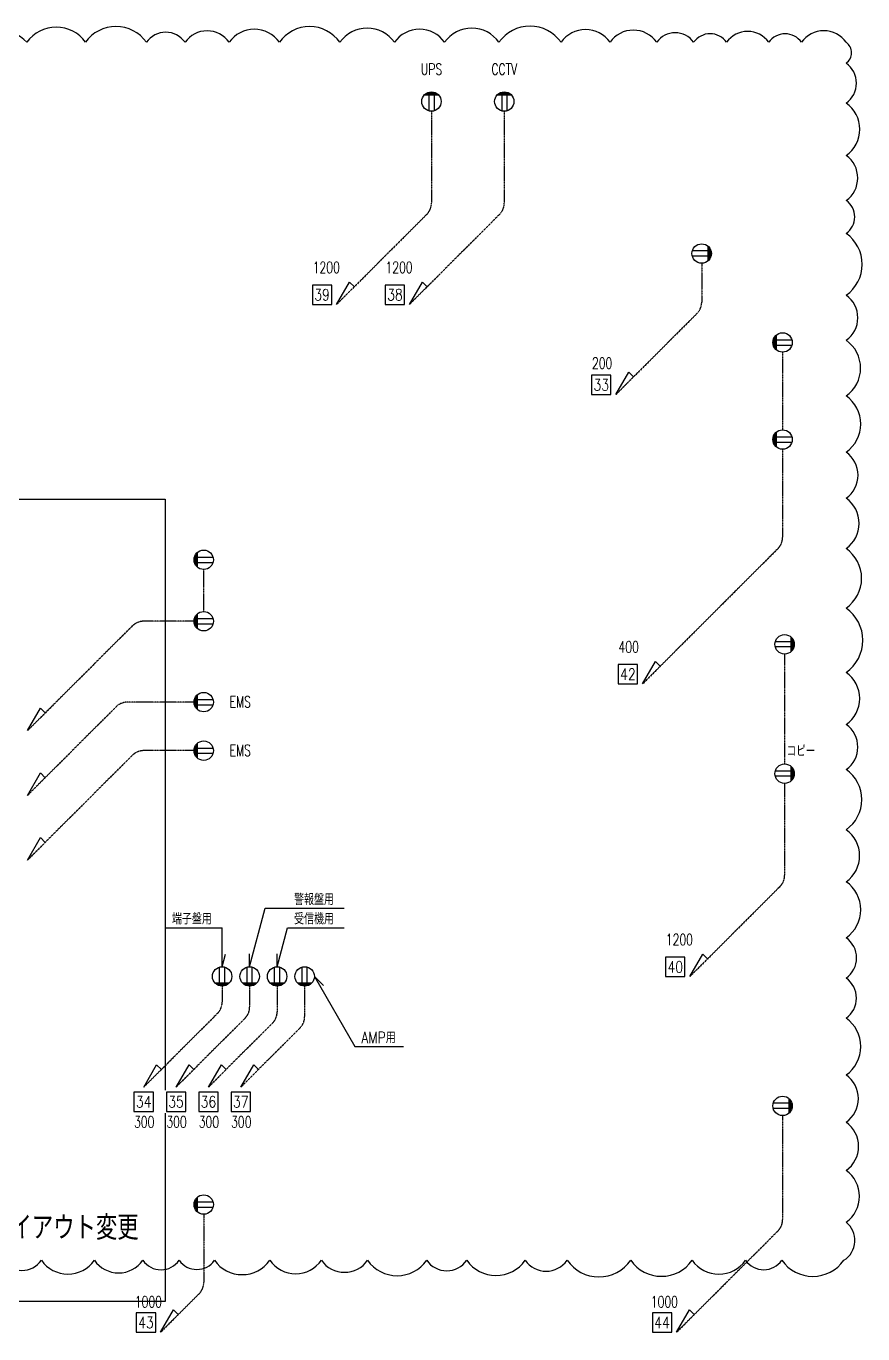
# Model space of a CAD drawing. Header units: millimetres. Extents: x -27087 to 36981, y 13799 to 34987.
# Drawn here: x 26930 to 32101, y 25595 to 33681 of the extents above; entities that cross this region are included whole.
import ezdxf
from ezdxf.enums import TextEntityAlignment as Align

# ---------------------------------------------------------------- set-up
doc = ezdxf.new("R2010")
doc.units = ezdxf.units.MM
doc.header["$LTSCALE"] = 0.2
doc.set_wipeout_variables(frame=1)
doc.linetypes.add('CENTER', pattern=[50.8, 31.75, -6.35, 6.35, -6.35])
doc.layers.get('Defpoints').update_dxf_attribs({"color": 5})
for name, color, linetype in [('1_シンボル', 2, 'Continuous'), ('1_回路番号', 4, 'Continuous'), ('1_文字', 3, 'Continuous'), ('1_配線_1', 1, 'Continuous'), ('1_配線_4', 1, 'CENTER')]:
    doc.layers.add(name, color=color, linetype=linetype)
doc.layers.add('1_容量', color=7, linetype='Continuous', plot=False)
doc.layers.add('1_追加変更', color=10, linetype='Continuous', plot=False)
doc.styles.get("Standard").update_dxf_attribs({"font": 'simplex.shx', "width": 0.8, "bigfont": 'extfont2.shx'})

# ---------------------------------------------------------------- blocks, each defined once
blk = doc.blocks.new('O-ｺﾝｾﾝﾄW')
at = {"linetype": 'ByBlock'}
blk.add_hatch(color=0, dxfattribs=at).paths.add_polyline_path([(112, 50), (-112, 50, 0.447214)])
at = {"color": 0, "linetype": 'ByBlock'}
for p, q in [((-40, 50), (-40, 295)), ((40, 50), (40, 295)), ((-112, 50), (112, 50))]:
    blk.add_line(p, q, dxfattribs=at)
blk.add_circle((0, 150), 150, dxfattribs=at)

msp = doc.modelspace()

# ---------------------------------------------------------------- linework, layer by layer
at = {"layer": '1_文字'}
for p, q in [((28311.1, 27865), (28407.9, 28226.5)), ((28407.9, 28226.5), (28895.8, 28226.5)), ((27791.1, 28106.5), (28141.1, 28106.5)), ((28141.1, 27865), (28141.1, 28106.5)), ((28481.1, 27865), (28545.8, 28106.5)), ((28545.8, 28106.5), (28895.8, 28106.5)), ((28141.1, 27865), (28161.8, 27942.3)), ((28311.1, 27865), (28311.1, 27945)), ((28481.1, 27865), (28481.1, 27945)), ((28711.1, 27805), (28961.1, 27372)), ((28711.1, 27805), (28767.6, 27748.4)), ((28961.1, 27372), (29261.1, 27372))]:
    msp.add_line(p, q, dxfattribs=at)
at = {"layer": '1_配線_1'}
for points in [[(28848.9, 31960.3), (28928.9, 32098.8), (28958.2, 32069.5)], [(29298.9, 31960.3), (29378.9, 32098.8), (29408.2, 32069.5)], [(30738.9, 29613.4), (30818.9, 29752), (30848.2, 29722.7)], [(26938.5, 29324.7), (27018.5, 29463.2), (27047.8, 29434)], [(26938.5, 28924.7), (27018.5, 29063.2), (27047.8, 29034)], [(26938.5, 28524.7), (27018.5, 28663.2), (27047.8, 28634)], [(31031.5, 27803.8), (31111.5, 27942.4), (31140.7, 27913.1)], [(28056.4, 27120.3), (28136.4, 27258.9), (28165.7, 27229.6)], [(28256.4, 27120.3), (28336.4, 27258.9), (28365.7, 27229.6)], [(27760.8, 25604.9), (27840.8, 25743.5), (27870.1, 25714.2)], [(30949.8, 25604.9), (31029.8, 25743.5), (31059.1, 25714.2)]]:
    msp.add_lwpolyline(points, dxfattribs=at)
at = {"layer": '1_配線_4'}
for p, q in [((29434.8, 33155), (29434.8, 32587.5)), ((29884.8, 33155), (29884.8, 32587.5)), ((29405.5, 32516.8), (28848.9, 31960.3)), ((29855.5, 32516.8), (29298.9, 31960.3)), ((31104.8, 32215), (31104.8, 31974.7)), ((31075.5, 31904), (30574, 31402.4)), ((31604.8, 31665), (31604.8, 31185)), ((31604.8, 31065), (31604.8, 30520.7)), ((31575.5, 30450), (30738.9, 29613.4)), ((28027.3, 30061.2), (28027.3, 30321.2)), ((27967.3, 30001.2), (27656.4, 30001.2)), ((27585.7, 29971.9), (26938.5, 29324.7)), ((31617.3, 29798.6), (31617.3, 29118.6)), ((27485.7, 29471.9), (26938.5, 28924.7)), ((27967.3, 29501.2), (27556.4, 29501.2)), ((27967.3, 29201.2), (27656.4, 29201.2)), ((27585.7, 29171.9), (26938.5, 28524.7)), ((31617.3, 28998.6), (31617.3, 28431.1)), ((31588, 28360.4), (31031.5, 27803.8)), ((28141.1, 27745), (28141.1, 27646.4)), ((28311.1, 27745), (28311.1, 27616.4)), ((28481.1, 27745), (28481.1, 27586.4)), ((28651.1, 27745), (28651.1, 27556.4)), ((28451.8, 27515.7), (28056.4, 27120.3)), ((28621.8, 27485.7), (28256.4, 27120.3)), ((31604.8, 26944.4), (31604.8, 26301.4)), ((28027.9, 26334.4), (28027.9, 25913.5)), ((31575.5, 26230.6), (30949.8, 25604.9)), ((27998.6, 25842.8), (27760.8, 25604.9))]:
    msp.add_line(p, q, dxfattribs=at)
for centre, start, end in [((29334.8, 32587.5), 315, 0), ((29784.8, 32587.5), 315, 0), ((31004.8, 31974.7), 315, 0), ((31504.8, 30520.7), 315, 0), ((27656.4, 29901.2), 90, 135), ((27556.4, 29401.2), 90, 135), ((27656.4, 29101.2), 90, 135), ((31517.3, 28431.1), 315, 0), ((28041.1, 27646.4), 315, 0), ((28211.1, 27616.4), 315, 0), ((28381.1, 27586.4), 315, 0), ((28551.1, 27556.4), 315, 0), ((31504.8, 26301.4), 315, 0), ((27927.9, 25913.5), 315, 0)]:
    msp.add_arc(centre, 100, start, end, dxfattribs=at)
at = {"layer": 'Defpoints'}
msp.add_lwpolyline([(20239.5, 30755.5), (27789.8, 30755.5), (27789.8, 25795), (20239.5, 25795)], close=True, dxfattribs=at)

# ---------------------------------------------------------------- block references
at = {"layer": '1_シンボル', "linetype": 'Continuous', "xscale": 0.4, "yscale": 0.4, "zscale": 0.4}
for p, rotation in [((29434.8, 33275), 180.0000000000035), ((29884.8, 33275), 180.0000000000035), ((31164.8, 32275), 90), ((31544.8, 31725), 270), ((31544.8, 31125), 270), ((27967.3, 30381.2), 270), ((27967.3, 30001.2), 270.0000000000035), ((31677.3, 29858.6), 90.00000000000345), ((27967.3, 29501.2), 270.0000000000035), ((27967.3, 29201.2), 270.0000000000035), ((31677.3, 29058.6), 90.00000000000345), ((31664.8, 27004.4), 89.99999999999999), ((27967.3, 26394.4), 270)]:
    msp.add_blockref('O-ｺﾝｾﾝﾄW', p, dxfattribs=dict(at, rotation=rotation))
for p in [(28141.1, 27745), (28311.1, 27745), (28481.1, 27745), (28651.1, 27745)]:
    msp.add_blockref('O-ｺﾝｾﾝﾄW', p, dxfattribs=at)

# ---------------------------------------------------------------- texts
at = {"layer": '1_容量', "width": 0.7}
for s, p in [('UPS', (29434.8, 33415)), ('CCTV', (29884.8, 33415))]:
    msp.add_text(s, height=70, dxfattribs=at).set_placement(p, align=Align.MIDDLE)
for s, p in [('1200', (28700.6, 32154.2)), ('1200', (29150.6, 32154.2)), ('400', (30590.6, 29807.4)), ('EMS', (28187.3, 29467.9)), ('EMS', (28187.3, 29167.9)), ('コピー', (31630.4, 29164.6)), ('1200', (30883.1, 27997.8))]:
    msp.add_text(s, height=70, dxfattribs=at).set_placement(p)
at = {"layer": '1_文字', "width": 0.8}
for s, p in [('警報盤用', (28585.8, 28246.5)), ('端子盤用', (27831.1, 28126.5)), ('受信機用', (28585.8, 28126.5)), ('AMP用', (29001.1, 27392))]:
    msp.add_text(s, height=70, dxfattribs=at).set_placement(p)
at = {"layer": '1_追加変更', "width": 0.8}
msp.add_text('レイアウト変更', height=150, dxfattribs=at).set_placement((26701.2, 26176.2))

# ---------------------------------------------------------------- next in the draw order: wipeouts: each hides what was drawn before it
for points in [[(28688.9, 31950.3), (28828.9, 31950.3), (28828.9, 32090.3), (28688.9, 32090.3)], [(29138.9, 31950.3), (29278.9, 31950.3), (29278.9, 32090.3), (29138.9, 32090.3)], [(30414, 31392.4), (30554, 31392.4), (30554, 31532.4), (30414, 31532.4)], [(30578.9, 29603.4), (30718.9, 29603.4), (30718.9, 29743.4), (30578.9, 29743.4)], [(30871.5, 27793.8), (31011.5, 27793.8), (31011.5, 27933.8), (30871.5, 27933.8)], [(27986.4, 26960.3), (28126.4, 26960.3), (28126.4, 27100.3), (27986.4, 27100.3)], [(27600.8, 25594.9), (27740.8, 25594.9), (27740.8, 25734.9), (27600.8, 25734.9)], [(30789.8, 25594.9), (30929.8, 25594.9), (30929.8, 25734.9), (30789.8, 25734.9)]]:
    msp.add_wipeout(points)

# ---------------------------------------------------------------- next in the draw order: linework, layer by layer
at = {"layer": '1_回路番号'}
for points in [[(28698.9, 31960.3), (28818.9, 31960.3), (28818.9, 32080.3), (28698.9, 32080.3)], [(29148.9, 31960.3), (29268.9, 31960.3), (29268.9, 32080.3), (29148.9, 32080.3)], [(30424, 31402.4), (30544, 31402.4), (30544, 31522.4), (30424, 31522.4)], [(30588.9, 29613.4), (30708.9, 29613.4), (30708.9, 29733.4), (30588.9, 29733.4)], [(30881.5, 27803.8), (31001.5, 27803.8), (31001.5, 27923.8), (30881.5, 27923.8)], [(27996.4, 26970.3), (28116.4, 26970.3), (28116.4, 27090.3), (27996.4, 27090.3)], [(27610.8, 25604.9), (27730.8, 25604.9), (27730.8, 25724.9), (27610.8, 25724.9)], [(30799.8, 25604.9), (30919.8, 25604.9), (30919.8, 25724.9), (30799.8, 25724.9)]]:
    msp.add_lwpolyline(points, close=True, dxfattribs=at)
at = {"layer": '1_配線_1'}
for points in [[(30574, 31402.4), (30654, 31541), (30683.2, 31511.7)], [(27856.4, 27120.3), (27936.4, 27258.9), (27965.7, 27229.6)]]:
    msp.add_lwpolyline(points, dxfattribs=at)
at = {"layer": '1_配線_4'}
msp.add_line((28281.8, 27545.7), (27856.4, 27120.3), dxfattribs=at)

# ---------------------------------------------------------------- next in the draw order: texts
at = {"layer": '1_回路番号', "width": 0.8}
for s, p in [('39', (28758.9, 32020.3)), ('38', (29208.9, 32020.3)), ('33', (30484, 31462.4)), ('42', (30648.9, 29673.4)), ('40', (30941.5, 27863.8)), ('36', (28056.4, 27030.3)), ('43', (27670.8, 25664.9)), ('44', (30859.8, 25664.9))]:
    msp.add_text(s, height=70, dxfattribs=at).set_placement(p, align=Align.MIDDLE)
at = {"layer": '1_容量', "width": 0.7}
for s, p in [('200', (30426.6, 31561.8)), ('300', (27996.4, 26870.3)), ('1000', (27601.4, 25757.9)), ('1000', (30790.4, 25757.9))]:
    msp.add_text(s, height=70, dxfattribs=at).set_placement(p)

# ---------------------------------------------------------------- next in the draw order: wipeouts: each hides what was drawn before it
for points in [[(27786.4, 26960.3), (27926.4, 26960.3), (27926.4, 27100.3), (27786.4, 27100.3)], [(28186.4, 26960.3), (28326.4, 26960.3), (28326.4, 27100.3), (28186.4, 27100.3)]]:
    msp.add_wipeout(points)

# ---------------------------------------------------------------- next in the draw order: linework, layer by layer
at = {"layer": '1_回路番号'}
for points in [[(27796.4, 26970.3), (27916.4, 26970.3), (27916.4, 27090.3), (27796.4, 27090.3)], [(28196.4, 26970.3), (28316.4, 26970.3), (28316.4, 27090.3), (28196.4, 27090.3)]]:
    msp.add_lwpolyline(points, close=True, dxfattribs=at)
at = {"layer": '1_配線_1'}
msp.add_lwpolyline([(27656.4, 27120.3), (27736.4, 27258.9), (27765.7, 27229.6)], dxfattribs=at)
at = {"layer": '1_配線_4'}
msp.add_line((28111.8, 27575.7), (27656.4, 27120.3), dxfattribs=at)

# ---------------------------------------------------------------- next in the draw order: texts
at = {"layer": '1_回路番号', "width": 0.8}
for s, p in [('35', (27856.4, 27030.3)), ('37', (28256.4, 27030.3))]:
    msp.add_text(s, height=70, dxfattribs=at).set_placement(p, align=Align.MIDDLE)
at = {"layer": '1_容量', "width": 0.7}
for p in [(27796.4, 26870.3), (28196.4, 26870.3)]:
    msp.add_text('300', height=70, dxfattribs=at).set_placement(p)

# ---------------------------------------------------------------- next in the draw order: wipeouts: each hides what was drawn before it
msp.add_wipeout([(27586.4, 26960.3), (27726.4, 26960.3), (27726.4, 27100.3), (27586.4, 27100.3)])

# ---------------------------------------------------------------- next in the draw order: linework, layer by layer
at = {"layer": '1_回路番号'}
msp.add_lwpolyline([(27596.4, 26970.3), (27716.4, 26970.3), (27716.4, 27090.3), (27596.4, 27090.3)], close=True, dxfattribs=at)
at = {"layer": '1_追加変更'}
msp.add_lwpolyline([(26783.6, 26049.7, 0.520567), (27024.4, 26049.7, 0.520567), (27351.8, 26049.7, 0.520567), (27650.9, 26049.7, 0.520567), (27876, 26049.7, 0.520567), (28094.3, 26049.7, 0.520567), (28435.4, 26049.7, 0.520567), (28754.6, 26049.7, 0.520567), (29040, 26049.7, 0.520567), (29405.3, 26049.7, 0.520567), (29653, 26049.7, 0.520567), (30013.9, 26049.7, 0.520567), (30273.1, 26049.7, 0.520567), (30666.3, 26049.7, 0.520567), (31045.9, 26049.7, 0.520567), (31375.8, 26049.7, 0.520567), (31600.3, 26049.7, 0.520567), (31982.8, 26049.7, 0.520567), (31997.2, 26285.6, 0.520567), (31997.2, 26605, 0.520567), (31997.2, 26903.2, 0.520567), (31997.2, 27195.7, 0.520567), (31997.2, 27547.1, 0.520567), (31997.2, 27794.4, 0.520567), (31997.2, 28044.2, 0.520567), (31997.2, 28390.5, 0.520567), (31997.2, 28712.1, 0.520567), (31997.2, 29084.4, 0.520567), (31997.2, 29362.4, 0.520567), (31997.2, 29685, 0.520567), (31997.2, 30082, 0.520567), (31997.2, 30451, 0.520567), (31997.2, 30761.4, 0.520567), (31997.2, 31046.9, 0.520567), (31997.2, 31394.1, 0.520567), (31997.2, 31738.5, 0.520567), (31997.2, 32016.7, 0.520567), (31997.2, 32399.6, 0.520567), (31997.2, 32603.3, 0.520567), (31997.2, 32880.7, 0.520567), (31997.2, 33205.6, 0.520567), (31997.2, 33451.4, 0.520567), (31997.2, 33581, 0.520567), (31721.8, 33581, 0.520567), (31518.8, 33581, 0.520567), (31259, 33581, 0.520567), (31055, 33581, 0.520567), (30827.3, 33581, 0.520567), (30538.2, 33581, 0.520567), (30235.7, 33581, 0.520567), (29852.1, 33581, 0.520567), (29516.2, 33581, 0.520567), (29205.7, 33581, 0.520567), (28868.6, 33581, 0.520567), (28494.7, 33581, 0.520567), (28184.5, 33581, 0.520567), (27912, 33581, 0.520567), (27673, 33581, 0.520567), (27296.8, 33581, 0.520567), (26935, 33581, 0.520567), (26590.1, 33533.8, 0.520567)], format="xyb", dxfattribs=at)

# ---------------------------------------------------------------- next in the draw order: texts
at = {"layer": '1_回路番号', "width": 0.8}
msp.add_text('34', height=70, dxfattribs=at).set_placement((27656.4, 27030.3), align=Align.MIDDLE)
at = {"layer": '1_容量', "width": 0.7}
msp.add_text('300', height=70, dxfattribs=at).set_placement((27596.4, 26870.3))

doc.saveas('drawing.dxf')
